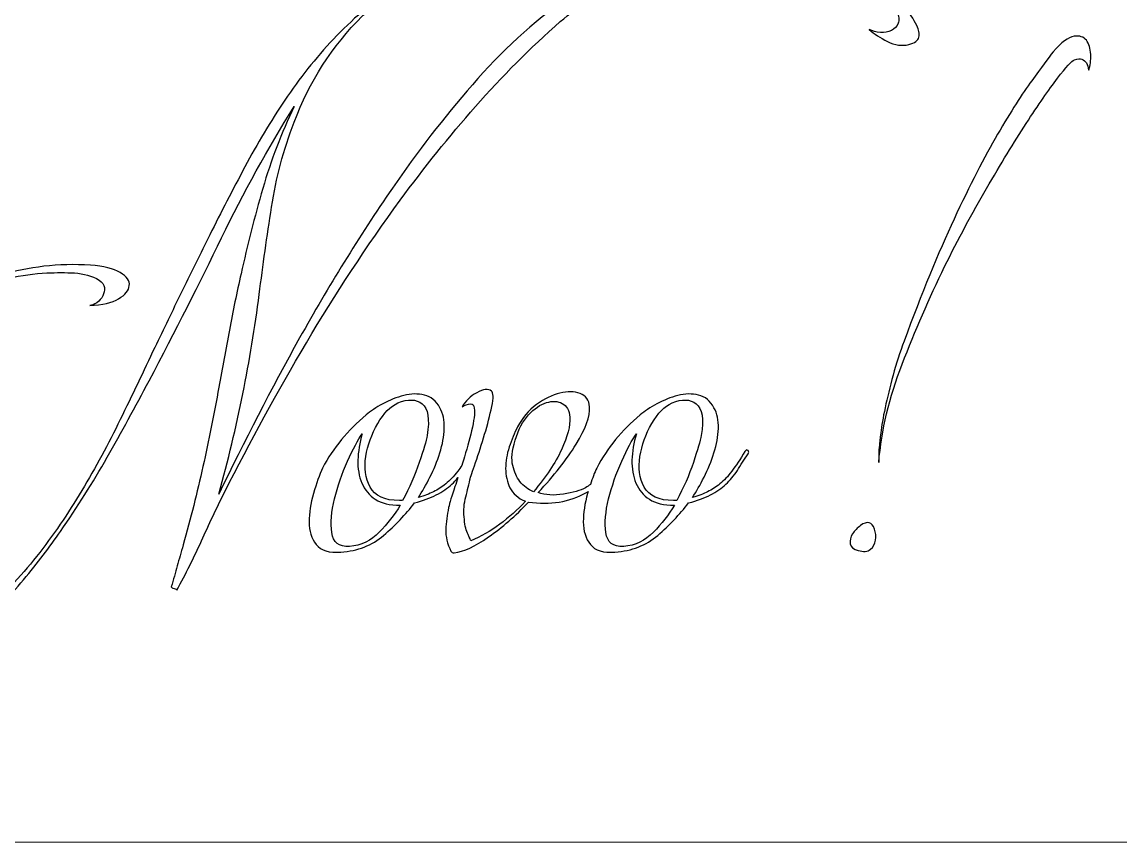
# Model space of a CAD drawing. Header units: millimetres. Extents: x 8111 to 9232, y 1489 to 2404.
# Drawn here: x 9073.8 to 9149.4, y 1934.7 to 1991.1 of the extents above; entities that cross this region are included whole.
import ezdxf

# ---------------------------------------------------------------- set-up
doc = ezdxf.new("R2010")
doc.units = ezdxf.units.MM
doc.header["$MEASUREMENT"] = 0
doc.layers.add('Camada 1', color=7, linetype='Continuous')

msp = doc.modelspace()

# ---------------------------------------------------------------- linework, layer by layer
at = {"layer": 'Camada 1', "color": 250, "lineweight": 20}
msp.add_open_spline([(8951.9421, 1934.7116), (9073.2673, 1934.7116), (9102.3449, 1934.7112), (9231.9422, 1934.7112), (9231.9422, 1934.7112), (9231.9422, 1934.7112), (9231.9422, 2274.7112), (9231.9422, 2274.7112), (9231.9422, 2274.7112), (9102.1938, 2274.7112), (9073.5808, 2274.7112), (8951.9421, 2274.7112), (8951.9421, 2274.7112), (8941.5139, 2274.7112), (8930.8703, 2274.7112), (8920.4421, 2274.7112), (8920.4421, 2274.7112), (8920.4421, 2274.7112), (8905.4421, 2274.7112), (8905.4421, 2274.7112), (8905.4421, 2274.7112), (8905.4421, 2274.7112), (8905.4421, 2271.7114), (8905.4421, 2271.7114), (8905.4421, 2271.7114), (8905.4421, 2271.7114), (8861.4421, 2271.7114), (8861.4421, 2271.7114), (8861.4421, 2271.7114), (8861.4421, 2271.7114), (8861.4421, 2274.7112), (8861.4421, 2274.7112), (8861.4421, 2274.7112), (8861.4421, 2274.7112), (8846.4421, 2274.7112), (8846.4421, 2274.7112), (8846.4421, 2274.7112), (8846.4421, 2274.7112), (8846.4421, 1934.7116), (8846.4421, 1934.7116), (8846.4421, 1934.7116), (8846.4421, 1934.7116), (8861.4421, 1934.7116), (8861.4421, 1934.7116), (8861.4421, 1934.7116), (8861.4421, 1934.7116), (8861.4421, 1937.7114), (8861.4421, 1937.7114), (8861.4421, 1937.7114), (8861.4421, 1937.7114), (8905.4421, 1937.7114), (8905.4421, 1937.7114), (8905.4421, 1937.7114), (8905.4421, 1937.7114), (8905.4421, 1934.7116), (8905.4421, 1934.7116), (8905.4421, 1934.7116), (8905.4421, 1934.7116), (8920.4421, 1934.7116), (8920.4421, 1934.7116), (8920.4421, 1934.7116), (8930.8703, 1934.7116), (8941.5139, 1934.7116), (8951.9421, 1934.7116)], degree=3, knots=[0, 0, 0, 0, 0.0588235, 0.0588235, 0.0588235, 0.0588235, 0.1176471, 0.1176471, 0.1176471, 0.1176471, 0.1764706, 0.1764706, 0.1764706, 0.1764706, 0.2352941, 0.2352941, 0.2352941, 0.2352941, 0.2941176, 0.2941176, 0.2941176, 0.2941176, 0.3529412, 0.3529412, 0.3529412, 0.3529412, 0.4117647, 0.4117647, 0.4117647, 0.4117647, 0.4705882, 0.4705882, 0.4705882, 0.4705882, 0.5294118, 0.5294118, 0.5294118, 0.5294118, 0.5882353, 0.5882353, 0.5882353, 0.5882353, 0.6470588, 0.6470588, 0.6470588, 0.6470588, 0.7058824, 0.7058824, 0.7058824, 0.7058824, 0.7647059, 0.7647059, 0.7647059, 0.7647059, 0.8235294, 0.8235294, 0.8235294, 0.8235294, 0.8823529, 0.8823529, 0.8823529, 0.8823529, 1, 1, 1, 1], dxfattribs=at)
at = {"layer": 'Camada 1', "color": 114}
for points, knots in [([(9135.3918, 1990.8303), (9135.5371, 1990.5396), (9135.5825, 1990.2762), (9135.528, 1990.0401), (9135.528, 1990.0401), (9135.4735, 1989.8039), (9135.2464, 1989.6313), (9134.8468, 1989.5223), (9134.8468, 1989.5223), (9134.3745, 1989.4134), (9133.884, 1989.486), (9133.3753, 1989.7403), (9133.3753, 1989.7403), (9132.8667, 1989.9947), (9132.4488, 1990.2672), (9132.1219, 1990.5578), (9132.1219, 1990.5578), (9132.3399, 1990.4488), (9132.5942, 1990.3852), (9132.8848, 1990.3671), (9132.8848, 1990.3671), (9133.1755, 1990.3489), (9133.4298, 1990.3943), (9133.6478, 1990.5033), (9133.6478, 1990.5033), (9133.8658, 1990.6123), (9134.0202, 1990.7758), (9134.111, 1990.9938), (9134.111, 1990.9938), (9134.2019, 1991.2118), (9134.1746, 1991.4843), (9134.0293, 1991.8113), (9134.0293, 1991.8113), (9133.8476, 1992.1383), (9133.6387, 1992.4562), (9133.4026, 1992.765), (9133.4026, 1992.765), (9133.1664, 1993.0738), (9132.903, 1993.3736), (9132.6123, 1993.6642), (9132.6123, 1993.6642), (9131.7767, 1994.4999), (9130.8321, 1995.172), (9129.7784, 1995.6806), (9129.7784, 1995.6806), (9128.7248, 1996.1893), (9127.6076, 1996.5526), (9126.4268, 1996.7706), (9126.4268, 1996.7706), (9125.246, 1996.9886), (9124.047, 1997.0431), (9122.8299, 1996.9341), (9122.8299, 1996.9341), (9121.6128, 1996.8251), (9120.4229, 1996.5889), (9119.2603, 1996.2256), (9119.2603, 1996.2256), (9117.6617, 1995.6806), (9116.1811, 1994.954), (9114.8187, 1994.0457), (9114.8187, 1994.0457), (9113.4562, 1993.1374), (9112.1392, 1992.1564), (9110.8676, 1991.1028), (9110.8676, 1991.1028), (9108.7966, 1989.2862), (9106.8529, 1987.3424), (9105.0363, 1985.2715), (9105.0363, 1985.2715), (9103.2196, 1983.2006), (9101.4939, 1981.057), (9099.8589, 1978.8407), (9099.8589, 1978.8407), (9097.5337, 1975.6435), (9095.381, 1972.3736), (9093.4009, 1969.031), (9093.4009, 1969.031), (9091.4208, 1965.6885), (9089.5406, 1962.2551), (9087.7603, 1958.7309), (9087.7603, 1958.7309), (9087.2153, 1957.6409), (9086.6885, 1956.5328), (9086.1799, 1955.4065), (9086.1799, 1955.4065), (9085.6712, 1954.2802), (9085.1081, 1953.1539), (9084.4904, 1952.0276), (9084.4904, 1952.0276), (9084.4904, 1952.0639), (9084.4269, 1952.1003), (9084.2997, 1952.1366), (9084.2997, 1952.1366), (9084.1725, 1952.1729), (9084.1089, 1952.2092), (9084.1089, 1952.2456), (9084.1089, 1952.2456), (9084.2543, 1952.7542), (9084.3905, 1953.2356), (9084.5177, 1953.6898), (9084.5177, 1953.6898), (9084.6448, 1954.1439), (9084.7811, 1954.6253), (9084.9264, 1955.134), (9084.9264, 1955.134), (9085.4351, 1956.9506), (9085.8892, 1958.749), (9086.2889, 1960.5293), (9086.2889, 1960.5293), (9086.6885, 1962.3096), (9087.0518, 1964.1262), (9087.3788, 1965.9791), (9087.3788, 1965.9791), (9087.6332, 1967.2871), (9087.8784, 1968.595), (9088.1146, 1969.903), (9088.1146, 1969.903), (9088.3507, 1971.211), (9088.6141, 1972.5007), (9088.9048, 1973.7724), (9088.9048, 1973.7724), (9089.3408, 1975.7343), (9089.8403, 1977.6872), (9090.4035, 1979.6309), (9090.4035, 1979.6309), (9090.9666, 1981.5747), (9091.6842, 1983.4549), (9092.5562, 1985.2715), (9092.5562, 1985.2715), (9090.7396, 1982.3649), (9089.0774, 1979.3584), (9087.5696, 1976.252), (9087.5696, 1976.252), (9086.0618, 1973.1456), (9084.3996, 1969.8667), (9082.583, 1966.4151), (9082.583, 1966.4151), (9081.6384, 1964.6348), (9080.6756, 1962.8818), (9079.6946, 1961.156), (9079.6946, 1961.156), (9078.7136, 1959.4303), (9077.6418, 1957.7317), (9076.4792, 1956.0605), (9076.4792, 1956.0605), (9075.7526, 1955.0068), (9074.9078, 1953.8987), (9073.945, 1952.7361), (9073.945, 1952.7361), (9072.9822, 1951.5734), (9071.9195, 1950.5289), (9070.7569, 1949.6024), (9070.7569, 1949.6024), (9069.5943, 1948.6759), (9068.3408, 1947.9675), (9066.9965, 1947.477), (9066.9965, 1947.477), (9065.6522, 1946.9865), (9064.2171, 1946.9048), (9062.6912, 1947.2317), (9062.6912, 1947.2317), (9061.7465, 1947.4497), (9060.9472, 1947.8766), (9060.2932, 1948.5125), (9060.2932, 1948.5125), (9059.6393, 1949.1483), (9059.1488, 1949.9022), (9058.8218, 1950.7741), (9058.8218, 1950.7741), (9058.1315, 1952.5544), (9057.9407, 1954.4255), (9058.2495, 1956.3874), (9058.2495, 1956.3874), (9058.5584, 1958.3494), (9059.1124, 1960.2386), (9059.9117, 1962.0553), (9059.9117, 1962.0553), (9060.7837, 1963.9082), (9061.8283, 1965.6158), (9063.0454, 1967.1781), (9063.0454, 1967.1781), (9064.2625, 1968.7404), (9065.6522, 1970.0756), (9067.2145, 1971.1837), (9067.2145, 1971.1837), (9068.7768, 1972.2918), (9070.5026, 1973.1275), (9072.3918, 1973.6906), (9072.3918, 1973.6906), (9074.2811, 1974.2538), (9076.3339, 1974.4808), (9078.5501, 1974.3718), (9078.5501, 1974.3718), (9079.4584, 1974.2992), (9080.1397, 1974.1266), (9080.5938, 1973.8541), (9080.5938, 1973.8541), (9081.048, 1973.5816), (9081.2569, 1973.2819), (9081.2205, 1972.9549), (9081.2205, 1972.9549), (9081.1842, 1972.6279), (9080.939, 1972.3282), (9080.4848, 1972.0557), (9080.4848, 1972.0557), (9080.0307, 1971.7832), (9079.3676, 1971.6288), (9078.4956, 1971.5924), (9078.4956, 1971.5924), (9078.641, 1971.5924), (9078.8045, 1971.656), (9078.9861, 1971.7832), (9078.9861, 1971.7832), (9079.1678, 1971.9103), (9079.304, 1972.0648), (9079.3948, 1972.2464), (9079.3948, 1972.2464), (9079.4857, 1972.4281), (9079.522, 1972.6188), (9079.5038, 1972.8187), (9079.5038, 1972.8187), (9079.4857, 1973.0185), (9079.3676, 1973.1911), (9079.1496, 1973.3364), (9079.1496, 1973.3364), (9078.641, 1973.627), (9078.0778, 1973.7905), (9077.4602, 1973.8269), (9077.4602, 1973.8269), (9076.8425, 1973.8632), (9076.2067, 1973.8632), (9075.5527, 1973.8269), (9075.5527, 1973.8269), (9073.8088, 1973.7542), (9072.0467, 1973.3273), (9070.2664, 1972.5462), (9070.2664, 1972.5462), (9068.4861, 1971.765), (9066.9238, 1970.7205), (9065.5796, 1969.4125), (9065.5796, 1969.4125), (9064.1626, 1968.0319), (9063, 1966.4696), (9062.0917, 1964.7257), (9062.0917, 1964.7257), (9061.1834, 1962.9817), (9060.4931, 1961.147), (9060.0207, 1959.2213), (9060.0207, 1959.2213), (9059.8027, 1958.422), (9059.6211, 1957.5137), (9059.4758, 1956.4964), (9059.4758, 1956.4964), (9059.3304, 1955.4791), (9059.2941, 1954.4528), (9059.3668, 1953.4173), (9059.3668, 1953.4173), (9059.4394, 1952.3818), (9059.6665, 1951.419), (9060.048, 1950.5289), (9060.048, 1950.5289), (9060.4295, 1949.6387), (9061.0744, 1948.9394), (9061.9827, 1948.4307), (9061.9827, 1948.4307), (9062.673, 1947.9947), (9063.4269, 1947.7586), (9064.2443, 1947.7222), (9064.2443, 1947.7222), (9065.0618, 1947.6859), (9065.8793, 1947.7949), (9066.6968, 1948.0492), (9066.6968, 1948.0492), (9067.5142, 1948.3035), (9068.3045, 1948.6487), (9069.0674, 1949.0847), (9069.0674, 1949.0847), (9069.8304, 1949.5207), (9070.5207, 1949.993), (9071.1384, 1950.5016), (9071.1384, 1950.5016), (9072.4827, 1951.6279), (9073.718, 1952.9086), (9074.8442, 1954.3438), (9074.8442, 1954.3438), (9075.9705, 1955.7789), (9077.006, 1957.2867), (9077.9506, 1958.8671), (9077.9506, 1958.8671), (9078.8953, 1960.4476), (9079.7763, 1962.0734), (9080.5938, 1963.7447), (9080.5938, 1963.7447), (9081.4113, 1965.416), (9082.2015, 1967.0691), (9082.9645, 1968.704), (9082.9645, 1968.704), (9083.5821, 1969.9757), (9084.1907, 1971.2291), (9084.7902, 1972.4644), (9084.7902, 1972.4644), (9085.3897, 1973.6997), (9085.9982, 1974.935), (9086.6159, 1976.1703), (9086.6159, 1976.1703), (9087.3788, 1977.6962), (9088.1781, 1979.2494), (9089.0138, 1980.8299), (9089.0138, 1980.8299), (9089.8494, 1982.4103), (9090.7577, 1983.9454), (9091.7387, 1985.435), (9091.7387, 1985.435), (9092.7197, 1986.9246), (9093.8187, 1988.3325), (9095.0358, 1989.6586), (9095.0358, 1989.6586), (9096.253, 1990.9847), (9097.6245, 1992.1928), (9099.1504, 1993.2827), (9099.1504, 1993.2827), (9099.3684, 1993.4281), (9099.65, 1993.6097), (9099.9952, 1993.8277), (9099.9952, 1993.8277), (9100.3403, 1994.0457), (9100.6764, 1994.2274), (9101.0034, 1994.3727), (9101.0034, 1994.3727), (9101.3304, 1994.518), (9101.621, 1994.5907), (9101.8754, 1994.5907), (9101.8754, 1994.5907), (9102.1297, 1994.5907), (9102.2932, 1994.4454), (9102.3658, 1994.1547), (9102.3658, 1994.1547), (9102.4022, 1993.864), (9102.2932, 1993.5915), (9102.0389, 1993.3372), (9102.0389, 1993.3372), (9101.7845, 1993.0829), (9101.5484, 1992.8831), (9101.3304, 1992.7377), (9101.3304, 1992.7377), (9101.403, 1992.8104), (9101.4757, 1992.9557), (9101.5484, 1993.1737), (9101.5484, 1993.1737), (9101.621, 1993.3917), (9101.5665, 1993.5734), (9101.3849, 1993.7187), (9101.3849, 1993.7187), (9101.1669, 1993.864), (9100.8581, 1993.864), (9100.4584, 1993.7187), (9100.4584, 1993.7187), (9100.0588, 1993.5734), (9099.65, 1993.3645), (9099.2322, 1993.092), (9099.2322, 1993.092), (9098.8144, 1992.8195), (9098.4238, 1992.5198), (9098.0605, 1992.1928), (9098.0605, 1992.1928), (9097.6972, 1991.8658), (9097.4247, 1991.6296), (9097.243, 1991.4843), (9097.243, 1991.4843), (9095.1721, 1989.4134), (9093.6098, 1986.9791), (9092.5562, 1984.1815), (9092.5562, 1984.1815), (9091.8295, 1982.2923), (9091.3118, 1980.3485), (9091.003, 1978.3502), (9091.003, 1978.3502), (9090.6941, 1976.352), (9090.4126, 1974.3537), (9090.1582, 1972.3554), (9090.1582, 1972.3554), (9089.5769, 1967.8139), (9088.6505, 1963.236), (9087.3788, 1958.6219), (9087.3788, 1958.6219), (9089.1228, 1962.2551), (9090.9757, 1965.8338), (9092.9377, 1969.358), (9092.9377, 1969.358), (9094.8996, 1972.8822), (9097.025, 1976.3156), (9099.3139, 1979.6582), (9099.3139, 1979.6582), (9101.0216, 1982.1288), (9102.8563, 1984.4994), (9104.8183, 1986.7702), (9104.8183, 1986.7702), (9106.7802, 1989.0409), (9108.9783, 1991.0483), (9111.4125, 1992.7922), (9111.4125, 1992.7922), (9112.6478, 1993.6642), (9113.9467, 1994.4363), (9115.3092, 1995.1084), (9115.3092, 1995.1084), (9116.6716, 1995.7806), (9118.0795, 1996.3074), (9119.5328, 1996.6889), (9119.5328, 1996.6889), (9120.9861, 1997.0703), (9122.4666, 1997.2611), (9123.9744, 1997.2611), (9123.9744, 1997.2611), (9125.4822, 1997.2611), (9126.999, 1996.9886), (9128.525, 1996.4436), (9128.525, 1996.4436), (9129.4333, 1996.1166), (9130.2689, 1995.7261), (9131.0319, 1995.2719), (9131.0319, 1995.2719), (9131.7949, 1994.8178), (9132.4579, 1994.3273), (9133.0211, 1993.8005), (9133.0211, 1993.8005), (9133.5842, 1993.2736), (9134.0656, 1992.7559), (9134.4653, 1992.2473), (9134.4653, 1992.2473), (9134.8649, 1991.7386), (9135.1738, 1991.2663), (9135.3918, 1990.8303)], [0, 0, 0, 0, 0.0091743, 0.0091743, 0.0091743, 0.0091743, 0.0183486, 0.0183486, 0.0183486, 0.0183486, 0.0275229, 0.0275229, 0.0275229, 0.0275229, 0.0366972, 0.0366972, 0.0366972, 0.0366972, 0.0458716, 0.0458716, 0.0458716, 0.0458716, 0.0550459, 0.0550459, 0.0550459, 0.0550459, 0.0642202, 0.0642202, 0.0642202, 0.0642202, 0.0733945, 0.0733945, 0.0733945, 0.0733945, 0.0825688, 0.0825688, 0.0825688, 0.0825688, 0.0917431, 0.0917431, 0.0917431, 0.0917431, 0.1009174, 0.1009174, 0.1009174, 0.1009174, 0.1100917, 0.1100917, 0.1100917, 0.1100917, 0.1192661, 0.1192661, 0.1192661, 0.1192661, 0.1284404, 0.1284404, 0.1284404, 0.1284404, 0.1376147, 0.1376147, 0.1376147, 0.1376147, 0.146789, 0.146789, 0.146789, 0.146789, 0.1559633, 0.1559633, 0.1559633, 0.1559633, 0.1651376, 0.1651376, 0.1651376, 0.1651376, 0.1743119, 0.1743119, 0.1743119, 0.1743119, 0.1834862, 0.1834862, 0.1834862, 0.1834862, 0.1926606, 0.1926606, 0.1926606, 0.1926606, 0.2018349, 0.2018349, 0.2018349, 0.2018349, 0.2110092, 0.2110092, 0.2110092, 0.2110092, 0.2201835, 0.2201835, 0.2201835, 0.2201835, 0.2293578, 0.2293578, 0.2293578, 0.2293578, 0.2385321, 0.2385321, 0.2385321, 0.2385321, 0.2477064, 0.2477064, 0.2477064, 0.2477064, 0.2568807, 0.2568807, 0.2568807, 0.2568807, 0.266055, 0.266055, 0.266055, 0.266055, 0.2752294, 0.2752294, 0.2752294, 0.2752294, 0.2844037, 0.2844037, 0.2844037, 0.2844037, 0.293578, 0.293578, 0.293578, 0.293578, 0.3027523, 0.3027523, 0.3027523, 0.3027523, 0.3119266, 0.3119266, 0.3119266, 0.3119266, 0.3211009, 0.3211009, 0.3211009, 0.3211009, 0.3302752, 0.3302752, 0.3302752, 0.3302752, 0.3394495, 0.3394495, 0.3394495, 0.3394495, 0.3486239, 0.3486239, 0.3486239, 0.3486239, 0.3577982, 0.3577982, 0.3577982, 0.3577982, 0.3669725, 0.3669725, 0.3669725, 0.3669725, 0.3761468, 0.3761468, 0.3761468, 0.3761468, 0.3853211, 0.3853211, 0.3853211, 0.3853211, 0.3944954, 0.3944954, 0.3944954, 0.3944954, 0.4036697, 0.4036697, 0.4036697, 0.4036697, 0.412844, 0.412844, 0.412844, 0.412844, 0.4220183, 0.4220183, 0.4220183, 0.4220183, 0.4311927, 0.4311927, 0.4311927, 0.4311927, 0.440367, 0.440367, 0.440367, 0.440367, 0.4495413, 0.4495413, 0.4495413, 0.4495413, 0.4587156, 0.4587156, 0.4587156, 0.4587156, 0.4678899, 0.4678899, 0.4678899, 0.4678899, 0.4770642, 0.4770642, 0.4770642, 0.4770642, 0.4862385, 0.4862385, 0.4862385, 0.4862385, 0.4954128, 0.4954128, 0.4954128, 0.4954128, 0.5045872, 0.5045872, 0.5045872, 0.5045872, 0.5137615, 0.5137615, 0.5137615, 0.5137615, 0.5229358, 0.5229358, 0.5229358, 0.5229358, 0.5321101, 0.5321101, 0.5321101, 0.5321101, 0.5412844, 0.5412844, 0.5412844, 0.5412844, 0.5504587, 0.5504587, 0.5504587, 0.5504587, 0.559633, 0.559633, 0.559633, 0.559633, 0.5688073, 0.5688073, 0.5688073, 0.5688073, 0.5779817, 0.5779817, 0.5779817, 0.5779817, 0.587156, 0.587156, 0.587156, 0.587156, 0.5963303, 0.5963303, 0.5963303, 0.5963303, 0.6055046, 0.6055046, 0.6055046, 0.6055046, 0.6146789, 0.6146789, 0.6146789, 0.6146789, 0.6238532, 0.6238532, 0.6238532, 0.6238532, 0.6330275, 0.6330275, 0.6330275, 0.6330275, 0.6422018, 0.6422018, 0.6422018, 0.6422018, 0.6513761, 0.6513761, 0.6513761, 0.6513761, 0.6605505, 0.6605505, 0.6605505, 0.6605505, 0.6697248, 0.6697248, 0.6697248, 0.6697248, 0.6788991, 0.6788991, 0.6788991, 0.6788991, 0.6880734, 0.6880734, 0.6880734, 0.6880734, 0.6972477, 0.6972477, 0.6972477, 0.6972477, 0.706422, 0.706422, 0.706422, 0.706422, 0.7155963, 0.7155963, 0.7155963, 0.7155963, 0.7247706, 0.7247706, 0.7247706, 0.7247706, 0.733945, 0.733945, 0.733945, 0.733945, 0.7431193, 0.7431193, 0.7431193, 0.7431193, 0.7522936, 0.7522936, 0.7522936, 0.7522936, 0.7614679, 0.7614679, 0.7614679, 0.7614679, 0.7706422, 0.7706422, 0.7706422, 0.7706422, 0.7798165, 0.7798165, 0.7798165, 0.7798165, 0.7889908, 0.7889908, 0.7889908, 0.7889908, 0.7981651, 0.7981651, 0.7981651, 0.7981651, 0.8073394, 0.8073394, 0.8073394, 0.8073394, 0.8165138, 0.8165138, 0.8165138, 0.8165138, 0.8256881, 0.8256881, 0.8256881, 0.8256881, 0.8348624, 0.8348624, 0.8348624, 0.8348624, 0.8440367, 0.8440367, 0.8440367, 0.8440367, 0.853211, 0.853211, 0.853211, 0.853211, 0.8623853, 0.8623853, 0.8623853, 0.8623853, 0.8715596, 0.8715596, 0.8715596, 0.8715596, 0.8807339, 0.8807339, 0.8807339, 0.8807339, 0.8899083, 0.8899083, 0.8899083, 0.8899083, 0.8990826, 0.8990826, 0.8990826, 0.8990826, 0.9082569, 0.9082569, 0.9082569, 0.9082569, 0.9174312, 0.9174312, 0.9174312, 0.9174312, 0.9266055, 0.9266055, 0.9266055, 0.9266055, 0.9357798, 0.9357798, 0.9357798, 0.9357798, 0.9449541, 0.9449541, 0.9449541, 0.9449541, 0.9541284, 0.9541284, 0.9541284, 0.9541284, 0.9633028, 0.9633028, 0.9633028, 0.9633028, 0.9724771, 0.9724771, 0.9724771, 0.9724771, 0.9816514, 0.9816514, 0.9816514, 0.9816514, 1, 1, 1, 1]), ([(9144.7654, 1989.0319), (9145.3467, 1989.6858), (9145.8281, 1990.0401), (9146.2096, 1990.0946), (9146.2096, 1990.0946), (9146.5911, 1990.1491), (9146.8727, 1990.0582), (9147.0544, 1989.8221), (9147.0544, 1989.8221), (9147.236, 1989.5859), (9147.3359, 1989.2589), (9147.3541, 1988.8411), (9147.3541, 1988.8411), (9147.3723, 1988.4233), (9147.3268, 1988.0691), (9147.2179, 1987.7784), (9147.2179, 1987.7784), (9147.1815, 1987.9601), (9147.127, 1988.1236), (9147.0544, 1988.2689), (9147.0544, 1988.2689), (9146.9817, 1988.3779), (9146.8818, 1988.4596), (9146.7546, 1988.5141), (9146.7546, 1988.5141), (9146.6275, 1988.5686), (9146.4549, 1988.5595), (9146.2369, 1988.4869), (9146.2369, 1988.4869), (9146.0552, 1988.4142), (9145.6647, 1987.9873), (9145.0652, 1987.2062), (9145.0652, 1987.2062), (9144.4657, 1986.425), (9143.7481, 1985.3896), (9142.9125, 1984.0998), (9142.9125, 1984.0998), (9142.0769, 1982.81), (9141.1686, 1981.3204), (9140.1876, 1979.6309), (9140.1876, 1979.6309), (9139.2066, 1977.9415), (9138.2438, 1976.1521), (9137.2992, 1974.2629), (9137.2992, 1974.2629), (9136.2455, 1972.0829), (9135.2737, 1969.8485), (9134.3835, 1967.5596), (9134.3835, 1967.5596), (9133.4934, 1965.2706), (9132.9575, 1963.0181), (9132.7758, 1960.8018), (9132.7758, 1960.8018), (9132.7758, 1960.9835), (9132.7758, 1961.1742), (9132.7758, 1961.374), (9132.7758, 1961.374), (9132.7758, 1961.5739), (9132.794, 1961.7828), (9132.8303, 1962.0008), (9132.8303, 1962.0008), (9132.8303, 1962.1098), (9132.8576, 1962.3913), (9132.9121, 1962.8455), (9132.9121, 1962.8455), (9132.9666, 1963.2996), (9133.0665, 1963.8719), (9133.2118, 1964.5622), (9133.2118, 1964.5622), (9133.3571, 1965.2525), (9133.5388, 1965.9973), (9133.7568, 1966.7966), (9133.7568, 1966.7966), (9133.9748, 1967.5959), (9134.2291, 1968.377), (9134.5198, 1969.14), (9134.5198, 1969.14), (9135.7187, 1972.4099), (9136.8632, 1975.2075), (9137.9532, 1977.5327), (9137.9532, 1977.5327), (9139.0431, 1979.858), (9140.0423, 1981.8018), (9140.9506, 1983.3641), (9140.9506, 1983.3641), (9141.8589, 1984.9263), (9142.64, 1986.1525), (9143.294, 1987.0427), (9143.294, 1987.0427), (9143.948, 1987.9328), (9144.4384, 1988.5959), (9144.7654, 1989.0319)], [0, 0, 0, 0, 0.0416667, 0.0416667, 0.0416667, 0.0416667, 0.0833333, 0.0833333, 0.0833333, 0.0833333, 0.125, 0.125, 0.125, 0.125, 0.1666667, 0.1666667, 0.1666667, 0.1666667, 0.2083333, 0.2083333, 0.2083333, 0.2083333, 0.25, 0.25, 0.25, 0.25, 0.2916667, 0.2916667, 0.2916667, 0.2916667, 0.3333333, 0.3333333, 0.3333333, 0.3333333, 0.375, 0.375, 0.375, 0.375, 0.4166667, 0.4166667, 0.4166667, 0.4166667, 0.4583333, 0.4583333, 0.4583333, 0.4583333, 0.5, 0.5, 0.5, 0.5, 0.5416667, 0.5416667, 0.5416667, 0.5416667, 0.5833333, 0.5833333, 0.5833333, 0.5833333, 0.625, 0.625, 0.625, 0.625, 0.6666667, 0.6666667, 0.6666667, 0.6666667, 0.7083333, 0.7083333, 0.7083333, 0.7083333, 0.75, 0.75, 0.75, 0.75, 0.7916667, 0.7916667, 0.7916667, 0.7916667, 0.8333333, 0.8333333, 0.8333333, 0.8333333, 0.875, 0.875, 0.875, 0.875, 0.9166667, 0.9166667, 0.9166667, 0.9166667, 1, 1, 1, 1]), ([(9123.5656, 1961.5648), (9123.6383, 1961.6738), (9123.711, 1961.6919), (9123.7836, 1961.6193), (9123.7836, 1961.6193), (9123.8563, 1961.5466), (9123.8563, 1961.4739), (9123.7836, 1961.4013), (9123.7836, 1961.4013), (9123.5293, 1961.0016), (9123.2841, 1960.6201), (9123.0479, 1960.2568), (9123.0479, 1960.2568), (9122.8117, 1959.8935), (9122.5483, 1959.5756), (9122.2577, 1959.3031), (9122.2577, 1959.3031), (9121.967, 1959.0306), (9121.6128, 1958.7854), (9121.195, 1958.5674), (9121.195, 1958.5674), (9120.7771, 1958.3494), (9120.2776, 1958.1677), (9119.6963, 1958.0224), (9119.6963, 1958.0224), (9119.0786, 1957.2231), (9118.3701, 1956.4783), (9117.5708, 1955.788), (9117.5708, 1955.788), (9116.7715, 1955.0977), (9115.7906, 1954.7162), (9114.6279, 1954.6435), (9114.6279, 1954.6435), (9113.8286, 1954.5708), (9113.2655, 1954.7434), (9112.9385, 1955.1612), (9112.9385, 1955.1612), (9112.6115, 1955.5791), (9112.448, 1956.0968), (9112.448, 1956.7144), (9112.448, 1956.7144), (9112.448, 1957.3321), (9112.5479, 1957.9861), (9112.7477, 1958.6764), (9112.7477, 1958.6764), (9112.7477, 1958.6764), (9112.7862, 1958.8075), (9112.7862, 1958.8075), (9112.7862, 1958.8075), (9112.7464, 1958.7816), (9112.7064, 1958.7559), (9112.666, 1958.7309), (9112.666, 1958.7309), (9111.5033, 1958.0769), (9110.1772, 1957.8589), (9108.6876, 1958.0769), (9108.6876, 1958.0769), (9107.7793, 1957.1323), (9106.8619, 1956.3329), (9105.9354, 1955.679), (9105.9354, 1955.679), (9105.009, 1955.025), (9104.2187, 1954.6617), (9103.5648, 1954.589), (9103.5648, 1954.589), (9103.4558, 1954.589), (9103.3831, 1954.6253), (9103.3468, 1954.698), (9103.3468, 1954.698), (9103.0925, 1955.2066), (9102.9744, 1955.7062), (9102.9925, 1956.1967), (9102.9925, 1956.1967), (9103.0107, 1956.6872), (9103.0743, 1957.1867), (9103.1833, 1957.6954), (9103.1833, 1957.6954), (9103.2559, 1958.0224), (9103.4013, 1958.5038), (9103.6193, 1959.1396), (9103.6193, 1959.1396), (9103.6884, 1959.3411), (9103.7576, 1959.5471), (9103.8266, 1959.7577), (9103.8266, 1959.7577), (9103.692, 1959.5943), (9103.5502, 1959.4427), (9103.4013, 1959.3031), (9103.4013, 1959.3031), (9103.1106, 1959.0306), (9102.7564, 1958.7854), (9102.3386, 1958.5674), (9102.3386, 1958.5674), (9101.9207, 1958.3494), (9101.4212, 1958.1677), (9100.8399, 1958.0224), (9100.8399, 1958.0224), (9100.2222, 1957.2231), (9099.5137, 1956.4783), (9098.7144, 1955.788), (9098.7144, 1955.788), (9097.9151, 1955.0977), (9096.9342, 1954.7162), (9095.7715, 1954.6435), (9095.7715, 1954.6435), (9094.9722, 1954.5708), (9094.4091, 1954.7434), (9094.0821, 1955.1612), (9094.0821, 1955.1612), (9093.7551, 1955.5791), (9093.5916, 1956.0968), (9093.5916, 1956.7144), (9093.5916, 1956.7144), (9093.5916, 1957.3321), (9093.6915, 1957.9861), (9093.8913, 1958.6764), (9093.8913, 1958.6764), (9094.0912, 1959.3667), (9094.3001, 1959.948), (9094.5181, 1960.4203), (9094.5181, 1960.4203), (9095.2447, 1961.8009), (9096.2439, 1963.0181), (9097.5155, 1964.0717), (9097.5155, 1964.0717), (9097.8061, 1964.326), (9098.1876, 1964.5803), (9098.6599, 1964.8347), (9098.6599, 1964.8347), (9099.1323, 1965.089), (9099.6137, 1965.2797), (9100.1041, 1965.4069), (9100.1041, 1965.4069), (9100.5946, 1965.5341), (9101.0669, 1965.5431), (9101.5211, 1965.4341), (9101.5211, 1965.4341), (9101.9752, 1965.3251), (9102.3295, 1965.0345), (9102.5838, 1964.5622), (9102.5838, 1964.5622), (9102.8018, 1964.1625), (9102.9017, 1963.6902), (9102.8835, 1963.1452), (9102.8835, 1963.1452), (9102.8654, 1962.6002), (9102.7655, 1962.0371), (9102.5838, 1961.4558), (9102.5838, 1961.4558), (9102.4021, 1960.8745), (9102.1751, 1960.3204), (9101.9026, 1959.7936), (9101.9026, 1959.7936), (9101.6301, 1959.2668), (9101.3667, 1958.8035), (9101.1124, 1958.4039), (9101.1124, 1958.4039), (9101.512, 1958.5129), (9101.8572, 1958.64), (9102.1478, 1958.7854), (9102.1478, 1958.7854), (9102.4385, 1958.9307), (9102.7201, 1959.1124), (9102.9925, 1959.3303), (9102.9925, 1959.3303), (9103.265, 1959.5483), (9103.5375, 1959.839), (9103.81, 1960.2023), (9103.81, 1960.2023), (9103.9022, 1960.3252), (9103.9975, 1960.4586), (9104.0959, 1960.6023), (9104.0959, 1960.6023), (9104.1549, 1960.7926), (9104.2141, 1960.9863), (9104.2732, 1961.1833), (9104.2732, 1961.1833), (9104.4912, 1961.9099), (9104.6729, 1962.5912), (9104.8182, 1963.227), (9104.8182, 1963.227), (9104.9636, 1963.8628), (9104.9999, 1964.3442), (9104.9272, 1964.6712), (9104.9272, 1964.6712), (9104.8909, 1964.8165), (9104.7637, 1964.8619), (9104.5457, 1964.8074), (9104.5457, 1964.8074), (9104.3277, 1964.7529), (9104.1824, 1964.6893), (9104.1098, 1964.6167), (9104.1098, 1964.6167), (9104.3277, 1965.0163), (9104.6638, 1965.3433), (9105.118, 1965.5976), (9105.118, 1965.5976), (9105.5721, 1965.852), (9105.9082, 1965.8883), (9106.1262, 1965.7066), (9106.1262, 1965.7066), (9106.2715, 1965.5976), (9106.2806, 1965.2434), (9106.1534, 1964.6439), (9106.1534, 1964.6439), (9106.0263, 1964.0444), (9105.8628, 1963.4086), (9105.663, 1962.7365), (9105.663, 1962.7365), (9105.4631, 1962.0643), (9105.2542, 1961.4194), (9105.0362, 1960.8018), (9105.0362, 1960.8018), (9104.8182, 1960.1842), (9104.6911, 1959.7845), (9104.6547, 1959.6028), (9104.6547, 1959.6028), (9104.5457, 1959.1669), (9104.4367, 1958.7218), (9104.3277, 1958.2676), (9104.3277, 1958.2676), (9104.2187, 1957.8135), (9104.2006, 1957.3502), (9104.2732, 1956.8779), (9104.2732, 1956.8779), (9104.3096, 1956.4419), (9104.3913, 1956.0968), (9104.5185, 1955.8425), (9104.5185, 1955.8425), (9104.6457, 1955.5881), (9104.7092, 1955.4428), (9104.7092, 1955.4065), (9104.7092, 1955.4065), (9105.3995, 1955.6971), (9106.0626, 1956.0786), (9106.6984, 1956.5509), (9106.6984, 1956.5509), (9107.3342, 1957.0233), (9107.9246, 1957.5501), (9108.4696, 1958.1314), (9108.4696, 1958.1314), (9107.961, 1958.3494), (9107.6067, 1958.6582), (9107.4069, 1959.0579), (9107.4069, 1959.0579), (9107.2071, 1959.4575), (9107.1072, 1959.9026), (9107.1072, 1960.3931), (9107.1072, 1960.3931), (9107.1072, 1960.8835), (9107.1889, 1961.374), (9107.3524, 1961.8645), (9107.3524, 1961.8645), (9107.5159, 1962.355), (9107.7066, 1962.8182), (9107.9246, 1963.2542), (9107.9246, 1963.2542), (9108.2516, 1963.8719), (9108.6876, 1964.3805), (9109.2326, 1964.7802), (9109.2326, 1964.7802), (9109.7776, 1965.1798), (9110.3135, 1965.4432), (9110.8403, 1965.5704), (9110.8403, 1965.5704), (9111.3671, 1965.6976), (9111.8303, 1965.6885), (9112.23, 1965.5431), (9112.23, 1965.5431), (9112.6296, 1965.3978), (9112.8476, 1965.089), (9112.884, 1964.6167), (9112.884, 1964.6167), (9112.9203, 1963.9627), (9112.6115, 1963.1089), (9111.9575, 1962.0553), (9111.9575, 1962.0553), (9111.3035, 1961.0016), (9110.4315, 1959.8935), (9109.3416, 1958.7309), (9109.3416, 1958.7309), (9109.8502, 1958.5492), (9110.4315, 1958.5129), (9111.0855, 1958.6219), (9111.0855, 1958.6219), (9111.7395, 1958.7309), (9112.2481, 1958.8762), (9112.6115, 1959.0579), (9112.6115, 1959.0579), (9112.7295, 1959.1422), (9112.8378, 1959.2187), (9112.9363, 1959.2873), (9112.9363, 1959.2873), (9113.078, 1959.7168), (9113.2241, 1960.0945), (9113.3745, 1960.4203), (9113.3745, 1960.4203), (9114.1011, 1961.8009), (9115.1003, 1963.0181), (9116.3719, 1964.0717), (9116.3719, 1964.0717), (9116.6625, 1964.326), (9117.044, 1964.5803), (9117.5163, 1964.8347), (9117.5163, 1964.8347), (9117.9887, 1965.089), (9118.4701, 1965.2797), (9118.9605, 1965.4069), (9118.9605, 1965.4069), (9119.451, 1965.5341), (9119.9233, 1965.5431), (9120.3775, 1965.4341), (9120.3775, 1965.4341), (9120.8316, 1965.3251), (9121.1859, 1965.0345), (9121.4402, 1964.5622), (9121.4402, 1964.5622), (9121.6582, 1964.1625), (9121.7581, 1963.6902), (9121.7399, 1963.1452), (9121.7399, 1963.1452), (9121.7218, 1962.6002), (9121.6219, 1962.0371), (9121.4402, 1961.4558), (9121.4402, 1961.4558), (9121.2585, 1960.8745), (9121.0315, 1960.3204), (9120.759, 1959.7936), (9120.759, 1959.7936), (9120.4865, 1959.2668), (9120.2231, 1958.8035), (9119.9688, 1958.4039), (9119.9688, 1958.4039), (9120.3684, 1958.5129), (9120.7136, 1958.64), (9121.0042, 1958.7854), (9121.0042, 1958.7854), (9121.2949, 1958.9307), (9121.5765, 1959.1124), (9121.8489, 1959.3303), (9121.8489, 1959.3303), (9122.1214, 1959.5483), (9122.3939, 1959.839), (9122.6664, 1960.2023), (9122.6664, 1960.2023), (9122.9389, 1960.5656), (9123.2386, 1961.0198), (9123.5656, 1961.5648)], [0, 0, 0, 0, 0.0113636, 0.0113636, 0.0113636, 0.0113636, 0.0227273, 0.0227273, 0.0227273, 0.0227273, 0.0340909, 0.0340909, 0.0340909, 0.0340909, 0.0454545, 0.0454545, 0.0454545, 0.0454545, 0.0568182, 0.0568182, 0.0568182, 0.0568182, 0.0681818, 0.0681818, 0.0681818, 0.0681818, 0.0795455, 0.0795455, 0.0795455, 0.0795455, 0.0909091, 0.0909091, 0.0909091, 0.0909091, 0.1022727, 0.1022727, 0.1022727, 0.1022727, 0.1136364, 0.1136364, 0.1136364, 0.1136364, 0.125, 0.125, 0.125, 0.125, 0.1363636, 0.1363636, 0.1363636, 0.1363636, 0.1477273, 0.1477273, 0.1477273, 0.1477273, 0.1590909, 0.1590909, 0.1590909, 0.1590909, 0.1704545, 0.1704545, 0.1704545, 0.1704545, 0.1818182, 0.1818182, 0.1818182, 0.1818182, 0.1931818, 0.1931818, 0.1931818, 0.1931818, 0.2045455, 0.2045455, 0.2045455, 0.2045455, 0.2159091, 0.2159091, 0.2159091, 0.2159091, 0.2272727, 0.2272727, 0.2272727, 0.2272727, 0.2386364, 0.2386364, 0.2386364, 0.2386364, 0.25, 0.25, 0.25, 0.25, 0.2613636, 0.2613636, 0.2613636, 0.2613636, 0.2727273, 0.2727273, 0.2727273, 0.2727273, 0.2840909, 0.2840909, 0.2840909, 0.2840909, 0.2954545, 0.2954545, 0.2954545, 0.2954545, 0.3068182, 0.3068182, 0.3068182, 0.3068182, 0.3181818, 0.3181818, 0.3181818, 0.3181818, 0.3295455, 0.3295455, 0.3295455, 0.3295455, 0.3409091, 0.3409091, 0.3409091, 0.3409091, 0.3522727, 0.3522727, 0.3522727, 0.3522727, 0.3636364, 0.3636364, 0.3636364, 0.3636364, 0.375, 0.375, 0.375, 0.375, 0.3863636, 0.3863636, 0.3863636, 0.3863636, 0.3977273, 0.3977273, 0.3977273, 0.3977273, 0.4090909, 0.4090909, 0.4090909, 0.4090909, 0.4204545, 0.4204545, 0.4204545, 0.4204545, 0.4318182, 0.4318182, 0.4318182, 0.4318182, 0.4431818, 0.4431818, 0.4431818, 0.4431818, 0.4545455, 0.4545455, 0.4545455, 0.4545455, 0.4659091, 0.4659091, 0.4659091, 0.4659091, 0.4772727, 0.4772727, 0.4772727, 0.4772727, 0.4886364, 0.4886364, 0.4886364, 0.4886364, 0.5, 0.5, 0.5, 0.5, 0.5113636, 0.5113636, 0.5113636, 0.5113636, 0.5227273, 0.5227273, 0.5227273, 0.5227273, 0.5340909, 0.5340909, 0.5340909, 0.5340909, 0.5454545, 0.5454545, 0.5454545, 0.5454545, 0.5568182, 0.5568182, 0.5568182, 0.5568182, 0.5681818, 0.5681818, 0.5681818, 0.5681818, 0.5795455, 0.5795455, 0.5795455, 0.5795455, 0.5909091, 0.5909091, 0.5909091, 0.5909091, 0.6022727, 0.6022727, 0.6022727, 0.6022727, 0.6136364, 0.6136364, 0.6136364, 0.6136364, 0.625, 0.625, 0.625, 0.625, 0.6363636, 0.6363636, 0.6363636, 0.6363636, 0.6477273, 0.6477273, 0.6477273, 0.6477273, 0.6590909, 0.6590909, 0.6590909, 0.6590909, 0.6704545, 0.6704545, 0.6704545, 0.6704545, 0.6818182, 0.6818182, 0.6818182, 0.6818182, 0.6931818, 0.6931818, 0.6931818, 0.6931818, 0.7045455, 0.7045455, 0.7045455, 0.7045455, 0.7159091, 0.7159091, 0.7159091, 0.7159091, 0.7272727, 0.7272727, 0.7272727, 0.7272727, 0.7386364, 0.7386364, 0.7386364, 0.7386364, 0.75, 0.75, 0.75, 0.75, 0.7613636, 0.7613636, 0.7613636, 0.7613636, 0.7727273, 0.7727273, 0.7727273, 0.7727273, 0.7840909, 0.7840909, 0.7840909, 0.7840909, 0.7954545, 0.7954545, 0.7954545, 0.7954545, 0.8068182, 0.8068182, 0.8068182, 0.8068182, 0.8181818, 0.8181818, 0.8181818, 0.8181818, 0.8295455, 0.8295455, 0.8295455, 0.8295455, 0.8409091, 0.8409091, 0.8409091, 0.8409091, 0.8522727, 0.8522727, 0.8522727, 0.8522727, 0.8636364, 0.8636364, 0.8636364, 0.8636364, 0.875, 0.875, 0.875, 0.875, 0.8863636, 0.8863636, 0.8863636, 0.8863636, 0.8977273, 0.8977273, 0.8977273, 0.8977273, 0.9090909, 0.9090909, 0.9090909, 0.9090909, 0.9204545, 0.9204545, 0.9204545, 0.9204545, 0.9318182, 0.9318182, 0.9318182, 0.9318182, 0.9431818, 0.9431818, 0.9431818, 0.9431818, 0.9545455, 0.9545455, 0.9545455, 0.9545455, 0.9659091, 0.9659091, 0.9659091, 0.9659091, 0.9772727, 0.9772727, 0.9772727, 0.9772727, 1, 1, 1, 1]), ([(9101.7118, 1962.6547), (9101.8935, 1963.781), (9101.7754, 1964.5077), (9101.3576, 1964.8347), (9101.3576, 1964.8347), (9100.9398, 1965.1617), (9100.3857, 1965.1798), (9099.6954, 1964.8892), (9099.6954, 1964.8892), (9099.1868, 1964.6712), (9098.7235, 1964.1989), (9098.3057, 1963.4722), (9098.3057, 1963.4722), (9097.8879, 1962.7456), (9097.6154, 1961.9917), (9097.4882, 1961.2105), (9097.4882, 1961.2105), (9097.3611, 1960.4294), (9097.461, 1959.73), (9097.788, 1959.1124), (9097.788, 1959.1124), (9098.115, 1958.4947), (9098.7871, 1958.1859), (9099.8044, 1958.1859), (9099.8044, 1958.1859), (9099.8044, 1958.1859), (9100.0224, 1958.1859), (9100.0224, 1958.1859), (9100.0224, 1958.1859), (9100.4947, 1959.0579), (9100.8762, 1959.9298), (9101.1669, 1960.8018), (9101.1669, 1960.8018), (9101.4575, 1961.6738), (9101.6392, 1962.2914), (9101.7118, 1962.6547)], [0, 0, 0, 0, 0.1, 0.1, 0.1, 0.1, 0.2, 0.2, 0.2, 0.2, 0.3, 0.3, 0.3, 0.3, 0.4, 0.4, 0.4, 0.4, 0.5, 0.5, 0.5, 0.5, 0.6, 0.6, 0.6, 0.6, 0.7, 0.7, 0.7, 0.7, 0.8, 0.8, 0.8, 0.8, 1, 1, 1, 1]), ([(9107.7611, 1962.3277), (9107.5431, 1961.6011), (9107.4886, 1961.0198), (9107.5976, 1960.5838), (9107.5976, 1960.5838), (9107.7066, 1960.1478), (9107.8701, 1959.7845), (9108.0881, 1959.4938), (9108.0881, 1959.4938), (9108.3424, 1959.1669), (9108.6513, 1958.9307), (9109.0146, 1958.7854), (9109.0146, 1958.7854), (9109.8866, 1959.8027), (9110.5315, 1960.7655), (9110.9493, 1961.6738), (9110.9493, 1961.6738), (9111.3671, 1962.5821), (9111.5578, 1963.3269), (9111.5215, 1963.9082), (9111.5215, 1963.9082), (9111.4852, 1964.3805), (9111.3126, 1964.6984), (9111.0038, 1964.8619), (9111.0038, 1964.8619), (9110.695, 1965.0254), (9110.3316, 1965.0436), (9109.9138, 1964.9164), (9109.9138, 1964.9164), (9109.496, 1964.7892), (9109.0873, 1964.5077), (9108.6876, 1964.0717), (9108.6876, 1964.0717), (9108.2879, 1963.6357), (9107.9791, 1963.0544), (9107.7611, 1962.3277)], [0, 0, 0, 0, 0.1, 0.1, 0.1, 0.1, 0.2, 0.2, 0.2, 0.2, 0.3, 0.3, 0.3, 0.3, 0.4, 0.4, 0.4, 0.4, 0.5, 0.5, 0.5, 0.5, 0.6, 0.6, 0.6, 0.6, 0.7, 0.7, 0.7, 0.7, 0.8, 0.8, 0.8, 0.8, 1, 1, 1, 1]), ([(9120.5682, 1962.6547), (9120.7499, 1963.781), (9120.6318, 1964.5077), (9120.214, 1964.8347), (9120.214, 1964.8347), (9119.7962, 1965.1617), (9119.2421, 1965.1798), (9118.5518, 1964.8892), (9118.5518, 1964.8892), (9118.0432, 1964.6712), (9117.5799, 1964.1989), (9117.1621, 1963.4722), (9117.1621, 1963.4722), (9116.7443, 1962.7456), (9116.4718, 1961.9917), (9116.3446, 1961.2105), (9116.3446, 1961.2105), (9116.2175, 1960.4294), (9116.3174, 1959.73), (9116.6444, 1959.1124), (9116.6444, 1959.1124), (9116.9714, 1958.4947), (9117.6435, 1958.1859), (9118.6608, 1958.1859), (9118.6608, 1958.1859), (9118.6608, 1958.1859), (9118.8788, 1958.1859), (9118.8788, 1958.1859), (9118.8788, 1958.1859), (9119.3511, 1959.0579), (9119.7326, 1959.9298), (9120.0233, 1960.8018), (9120.0233, 1960.8018), (9120.3139, 1961.6738), (9120.4956, 1962.2914), (9120.5682, 1962.6547)], [0, 0, 0, 0, 0.1, 0.1, 0.1, 0.1, 0.2, 0.2, 0.2, 0.2, 0.3, 0.3, 0.3, 0.3, 0.4, 0.4, 0.4, 0.4, 0.5, 0.5, 0.5, 0.5, 0.6, 0.6, 0.6, 0.6, 0.7, 0.7, 0.7, 0.7, 0.8, 0.8, 0.8, 0.8, 1, 1, 1, 1]), ([(9096.371, 1955.025), (9097.1703, 1955.0977), (9097.8515, 1955.4246), (9098.4147, 1956.006), (9098.4147, 1956.006), (9098.9778, 1956.5873), (9099.4592, 1957.2049), (9099.8589, 1957.8589), (9099.8589, 1957.8589), (9099.1323, 1957.8589), (9098.56, 1957.9951), (9098.1422, 1958.2676), (9098.1422, 1958.2676), (9097.7244, 1958.5401), (9097.4156, 1958.9125), (9097.2157, 1959.3848), (9097.2157, 1959.3848), (9097.0159, 1959.8572), (9096.9251, 1960.384), (9096.9432, 1960.9653), (9096.9432, 1960.9653), (9096.9614, 1961.5466), (9097.0613, 1962.1461), (9097.243, 1962.7637), (9097.243, 1962.7637), (9096.9523, 1962.3641), (9096.6163, 1961.7373), (9096.2348, 1960.8835), (9096.2348, 1960.8835), (9095.8533, 1960.0297), (9095.5535, 1959.1669), (9095.3355, 1958.2949), (9095.3355, 1958.2949), (9095.1176, 1957.4229), (9095.054, 1956.6509), (9095.1448, 1955.9787), (9095.1448, 1955.9787), (9095.2356, 1955.3066), (9095.6444, 1954.9887), (9096.371, 1955.025)], [0, 0, 0, 0, 0.0909091, 0.0909091, 0.0909091, 0.0909091, 0.1818182, 0.1818182, 0.1818182, 0.1818182, 0.2727273, 0.2727273, 0.2727273, 0.2727273, 0.3636364, 0.3636364, 0.3636364, 0.3636364, 0.4545455, 0.4545455, 0.4545455, 0.4545455, 0.5454545, 0.5454545, 0.5454545, 0.5454545, 0.6363636, 0.6363636, 0.6363636, 0.6363636, 0.7272727, 0.7272727, 0.7272727, 0.7272727, 0.8181818, 0.8181818, 0.8181818, 0.8181818, 1, 1, 1, 1]), ([(9115.2274, 1955.025), (9116.0267, 1955.0977), (9116.7079, 1955.4246), (9117.2711, 1956.006), (9117.2711, 1956.006), (9117.8342, 1956.5873), (9118.3156, 1957.2049), (9118.7153, 1957.8589), (9118.7153, 1957.8589), (9117.9887, 1957.8589), (9117.4164, 1957.9951), (9116.9986, 1958.2676), (9116.9986, 1958.2676), (9116.5808, 1958.5401), (9116.272, 1958.9125), (9116.0721, 1959.3848), (9116.0721, 1959.3848), (9115.8723, 1959.8572), (9115.7815, 1960.384), (9115.7996, 1960.9653), (9115.7996, 1960.9653), (9115.8178, 1961.5466), (9115.9177, 1962.1461), (9116.0994, 1962.7637), (9116.0994, 1962.7637), (9115.8087, 1962.3641), (9115.4727, 1961.7373), (9115.0912, 1960.8835), (9115.0912, 1960.8835), (9114.7097, 1960.0297), (9114.4099, 1959.1669), (9114.1919, 1958.2949), (9114.1919, 1958.2949), (9113.974, 1957.4229), (9113.9104, 1956.6509), (9114.0012, 1955.9787), (9114.0012, 1955.9787), (9114.092, 1955.3066), (9114.5008, 1954.9887), (9115.2274, 1955.025)], [0, 0, 0, 0, 0.0909091, 0.0909091, 0.0909091, 0.0909091, 0.1818182, 0.1818182, 0.1818182, 0.1818182, 0.2727273, 0.2727273, 0.2727273, 0.2727273, 0.3636364, 0.3636364, 0.3636364, 0.3636364, 0.4545455, 0.4545455, 0.4545455, 0.4545455, 0.5454545, 0.5454545, 0.5454545, 0.5454545, 0.6363636, 0.6363636, 0.6363636, 0.6363636, 0.7272727, 0.7272727, 0.7272727, 0.7272727, 0.8181818, 0.8181818, 0.8181818, 0.8181818, 1, 1, 1, 1]), ([(9132.1218, 1956.6599), (9132.2672, 1956.6236), (9132.3853, 1956.4783), (9132.4761, 1956.2239), (9132.4761, 1956.2239), (9132.5669, 1955.9696), (9132.5942, 1955.7153), (9132.5578, 1955.461), (9132.5578, 1955.461), (9132.5215, 1955.2066), (9132.4034, 1954.9977), (9132.2036, 1954.8342), (9132.2036, 1954.8342), (9132.0038, 1954.6707), (9131.7222, 1954.6435), (9131.3589, 1954.7525), (9131.3589, 1954.7525), (9131.0319, 1954.8252), (9130.8502, 1954.9796), (9130.8139, 1955.2157), (9130.8139, 1955.2157), (9130.7776, 1955.4519), (9130.8321, 1955.679), (9130.9774, 1955.897), (9130.9774, 1955.897), (9131.1227, 1956.115), (9131.3044, 1956.3057), (9131.5224, 1956.4692), (9131.5224, 1956.4692), (9131.7404, 1956.6327), (9131.9402, 1956.6963), (9132.1218, 1956.6599)], [0, 0, 0, 0, 0.1111111, 0.1111111, 0.1111111, 0.1111111, 0.2222222, 0.2222222, 0.2222222, 0.2222222, 0.3333333, 0.3333333, 0.3333333, 0.3333333, 0.4444444, 0.4444444, 0.4444444, 0.4444444, 0.5555556, 0.5555556, 0.5555556, 0.5555556, 0.6666667, 0.6666667, 0.6666667, 0.6666667, 0.7777778, 0.7777778, 0.7777778, 0.7777778, 1, 1, 1, 1])]:
    msp.add_open_spline(points, degree=3, knots=knots, dxfattribs=at)

doc.saveas('drawing.dxf')
